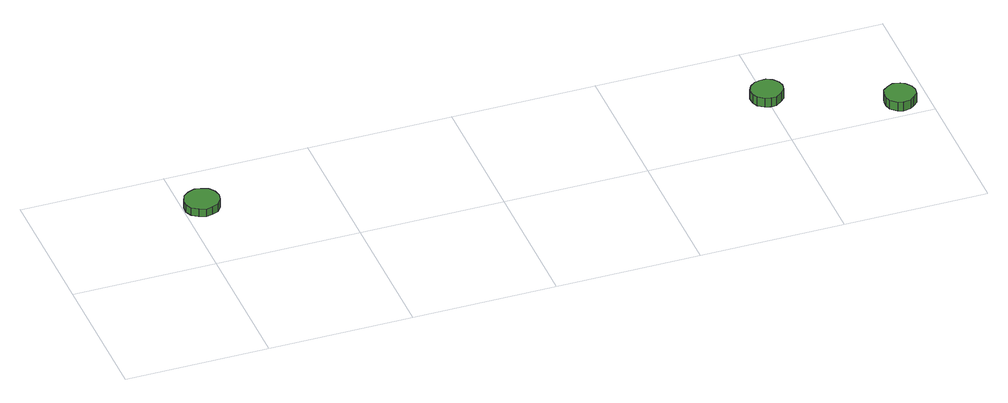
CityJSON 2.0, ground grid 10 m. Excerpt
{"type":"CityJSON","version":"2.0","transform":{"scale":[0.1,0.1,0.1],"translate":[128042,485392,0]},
"CityObjects":{
"tree1":{"type":"SolitaryVegetationObject","attributes":{"function":"something"},"geometry":[{"type":"MultiSurface","lod":"1","boundaries":[[[0,1,2,3,4,5,6,7,8,9,10,11,12,13,14]],[[15,16,17,18,19,20,21,22,23,24,25,26,27,28,29]],[[0,29,28,1]],[[1,28,27,2]],[[2,27,26,3]],[[3,26,25,4]],[[4,25,24,5]],[[5,24,23,6]],[[6,23,22,7]],[[7,22,21,8]],[[8,21,20,9]],[[9,20,19,10]],[[10,19,18,11]],[[11,18,17,12]],[[12,17,16,13]],[[13,16,15,14]],[[14,15,29,0]]]}]},
"tree2":{"type":"SolitaryVegetationObject","attributes":{"function":"something"},"geometry":[{"type":"MultiSurface","lod":"1","boundaries":[[[30,31,32,33,34,35,36,37,38,39,40,41,42,43,44]],[[45,46,47,48,49,50,51,52,53,54,55,56,57,58,59]],[[30,59,58,31]],[[31,58,57,32]],[[32,57,56,33]],[[33,56,55,34]],[[34,55,54,35]],[[35,54,53,36]],[[36,53,52,37]],[[37,52,51,38]],[[38,51,50,39]],[[39,50,49,40]],[[40,49,48,41]],[[41,48,47,42]],[[42,47,46,43]],[[43,46,45,44]],[[44,45,59,30]]]}]},
"tree3":{"type":"SolitaryVegetationObject","attributes":{"function":"something"},"geometry":[{"type":"MultiSurface","lod":"1","boundaries":[[[60,61,62,63,64,65,66,67,68,69,70,71,72,73,74]],[[75,76,77,78,79,80,81,82,83,84,85,86,87,88,89]],[[60,89,88,61]],[[61,88,87,62]],[[62,87,86,63]],[[63,86,85,64]],[[64,85,84,65]],[[65,84,83,66]],[[66,83,82,67]],[[67,82,81,68]],[[68,81,80,69]],[[69,80,79,70]],[[70,79,78,71]],[[71,78,77,72]],[[72,77,76,73]],[[73,76,75,74]],[[74,75,89,60]]]}]}
},
"vertices":[
[25,63,9],[24,68,9],[21,72,9],[16,74,9],[12,75,9],[7,73,9],[3,70,9],[1,65,9],[1,60,9],[3,56,9],[7,53,9],[12,51,9],[16,52,9],[21,54,9],[24,58,9],[24,58,3],[21,54,3],[16,52,3],[12,51,3],[7,53,3],[3,56,3],[1,60,3],[1,65,3],[3,70,3],[7,73,3],[12,75,3],[16,74,3],[21,72,3],[24,68,3],[25,63,3],
[412,50,10],[411,54,10],[408,58,10],[404,60,10],[400,60,10],[396,59,10],[392,56,10],[390,52,10],[390,47,10],[392,43,10],[396,40,10],[400,39,10],[404,39,10],[408,42,10],[411,45,10],[411,45,3],[408,42,3],[404,39,3],[400,39,3],[396,40,3],[392,43,3],[390,47,3],[390,52,3],[392,56,3],[396,59,3],[400,60,3],[404,60,3],[408,58,3],[411,54,3],[412,50,3],
[492,16,10],[491,20,10],[488,24,10],[485,26,10],[480,27,10],[476,25,10],[472,22,10],[471,18,10],[471,14,10],[472,10,10],[476,6,10],[480,5,10],[485,6,10],[488,8,10],[491,11,10],[491,11,3],[488,8,3],[485,6,3],[480,5,3],[476,6,3],[472,10,3],[471,14,3],[471,18,3],[472,22,3],[476,25,3],[480,27,3],[485,26,3],[488,24,3],[491,20,3],[492,16,3]
]}
